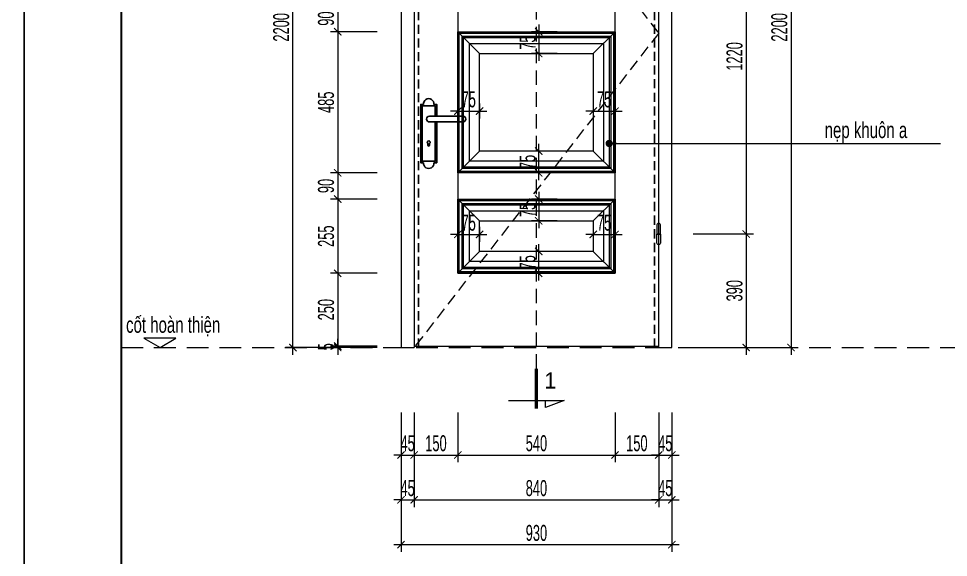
# Model space of a CAD drawing. Header units: millimetres. Extents: x 1336014 to 2939047, y -333549 to -60566.
# Drawn here: x 1424577 to 1427771, y -216184 to -214333 of the extents above; entities that cross this region are included whole.
import ezdxf
from ezdxf.enums import TextEntityAlignment as Align

# ---------------------------------------------------------------- set-up
doc = ezdxf.new("R2010")
doc.units = ezdxf.units.MM
doc.header["$MEASUREMENT"] = 0
for name, pattern in [('$1$HIDDEN', [0.375, 0.25, -0.125]), ('DASHDOT', [1, 0.5, -0.25, 0, -0.25]), ('DASHED', [0.75, 0.5, -0.25]), ('HIDDEN', [0.375, 0.25, -0.125])]:
    doc.linetypes.add(name, pattern=pattern)
for name, color, linetype, lineweight in [('.A-net Thay', 33, 'Continuous', 20), ('.A-net Truc', 79, 'DASHDOT', 15), ('02.Thay', 145, 'Continuous', 15), ('03.Manh', 251, 'Continuous', 13), ('05.Text', 253, 'Continuous', 18), ('08.Dim', 156, 'Continuous', 15), ('10.Text', 254, 'Continuous', 18), ('11.Khung bo', 32, 'Continuous', 50), ('12.Khung', 36, 'Continuous', 25), ('Alliance-manh', 8, 'Continuous', 13), ('AUDIT_I_160217234026-0', 7, 'Continuous', 5), ('CA.cat 30', 30, 'Continuous', 35), ('CA.thay 145', 145, 'Continuous', 18), ('Kí hiệu chiều mở cửa thấy', 252, 'Continuous', 5)]:
    doc.layers.add(name, color=color, linetype=linetype, lineweight=lineweight)
doc.layers.add('Alliance-khuat', color=8, linetype='HIDDEN')
doc.layers.add('GHE', color=25, linetype='Continuous')
doc.layers.add('Tpl_Bound', color=1, linetype='Continuous', plot=False)
doc.styles.add('TT5_Text Dim', font='hoatbif.shx', dxfattribs={"width": 0.6})
doc.styles.add('VnAvantH', font='')
doc.styles.get('VnAvantH').set_extended_font_data('.VnAvantH')
doc.dimstyles.new('TT5_Dim 1-25', dxfattribs={"dimscale": 25, "dimtxt": 2.2, "dimasz": 1, "dimexe": 1, "dimexo": 0, "dimgap": 0.5, "dimtad": 1, "dimdec": 0, "dimzin": 0, "dimdsep": 46, "dimtxsty": 'TT5_Text Dim', "dimblk": 'ARCHTICK', "dimcen": 0, "dimdle": 1, "dimclrd": 256, "dimclre": 256, "dimclrt": 1, "dimadec": 0, "dimazin": 0, "dimtfac": 0.015, "dimtdec": 0, "dimtix": 1, "dimtmove": 2, "dimatfit": 3, "dimldrblk": 'DOT', "dimfxl": 1, "dimtolj": 1, "dimtzin": 0, "dimlwd": -1, "dimlwe": -1, "dimarcsym": 1})

# ---------------------------------------------------------------- blocks, each defined once
blk = doc.blocks.new('100')
at = {"layer": '11.Khung bo', "const_width": 26.7}
blk.add_lwpolyline([(1860913, -945240), (1860913, -916940), (1896063, -916940), (1896063, -945240)], close=True, dxfattribs=at)
blk.add_lwpolyline([(1860913, -945240), (1860913, -916940), (1896063, -916940), (1896063, -945240)], close=True, dxfattribs=at)
blk.add_lwpolyline([(1860913, -945240), (1860913, -916940), (1896063, -916940), (1896063, -945240)], close=True, dxfattribs=at)
at = {"layer": '12.Khung'}
blk.add_lwpolyline([(1901579, -945940), (1901579, -916240), (1859580, -916240), (1859580, -945940)], close=True, dxfattribs=at)
blk.add_lwpolyline([(1901579, -945940), (1901579, -916240), (1859580, -916240), (1859580, -945940)], close=True, dxfattribs=at)
blk.add_lwpolyline([(1901579, -945940), (1901579, -916240), (1859580, -916240), (1859580, -945940)], close=True, dxfattribs=at)
blk = doc.blocks.new('KH')
at = {"layer": 'GHE', "color": 8}
for points in [[(-20, 50), (-30, 50), (-30, -150), (-20, -150)], [(20, -10), (20, -145), (-25, -145), (-25, 45), (20, 45), (20, 10)], [(25, 10), (25, 50), (15, 50)], [(15, -150), (25, -150), (25, -10)]]:
    blk.add_lwpolyline(points, dxfattribs=at)
for points in [[(0, 10), (115, 10, -1), (115, -10), (0, -10, -1), (0, 10)], [(-5, -84.3), (-5, -90.6, 1), (0, -90.6), (0, -84.3)]]:
    blk.add_lwpolyline(points, format="xyb", dxfattribs=at)
for centre, radius, start, end in [((-2.5, 52.3), 17.7, 352.3719, 187.6281), ((-2.5, -80), 5, 300, 240), ((-2.5, -152.3), 17.7, 172.3719, 7.6281)]:
    blk.add_arc(centre, radius, start, end, dxfattribs=at)
blk = doc.blocks.new('_ARCHTICK')
at = {"const_width": 0.15}
blk.add_lwpolyline([(-0.5, -0.5), (0.5, 0.5)], dxfattribs=at)
blk = doc.blocks.new('*D1917')
at = {"layer": '08.Dim', "ltscale": 200, "transparency": 16777216}
for p, q in [((1425890.6, -215686.1), (1425890.6, -216165.1)), ((1426820.6, -215686.1), (1426820.6, -216165.1)), ((1425865.6, -216140.1), (1426845.6, -216140.1))]:
    blk.add_line(p, q, dxfattribs=at)
at = {"layer": 'Defpoints', "color": 0, "ltscale": 200, "transparency": 16777216}
for p in [(1425890.6, -215686.1), (1426820.6, -215686.1), (1426820.6, -216140.1)]:
    blk.add_point(p, dxfattribs=at)
at = {"layer": '08.Dim', "ltscale": 200, "transparency": 16777216, "xscale": 25, "yscale": 25, "zscale": 25, "rotation": 180}
blk.add_blockref('_ARCHTICK', (1425890.6, -216140.1), dxfattribs=at)
at = {"layer": '08.Dim', "ltscale": 200, "transparency": 16777216, "xscale": 25, "yscale": 25, "zscale": 25}
blk.add_blockref('_ARCHTICK', (1426820.6, -216140.1), dxfattribs=at)
at = {"layer": '08.Dim', "color": 1, "ltscale": 200, "transparency": 16777216, "insert": (1426355.6, -216100.1), "char_height": 55, "attachment_point": 5, "style": 'TT5_Text Dim'}
blk.add_mtext('\\A1;930', dxfattribs=at)
blk = doc.blocks.new('_DOT')
blk.add_line((-0.5, 0), (-1, 0))
at = {"const_width": 0.5}
blk.add_lwpolyline([(-0.25, 0, 1), (0.25, 0, 1)], format="xyb", close=True, dxfattribs=at)
blk = doc.blocks.new('*D1918')
at = {"layer": '08.Dim', "ltscale": 200, "transparency": 16777216}
for p, q in [((1425890.6, -215686.1), (1425890.6, -216011.1)), ((1425935.6, -215686.1), (1425935.6, -216011.1)), ((1425890.6, -215986.1), (1425865.6, -215986.1)), ((1425890.6, -215986.1), (1425935.6, -215986.1)), ((1425935.6, -215986.1), (1425960.6, -215986.1))]:
    blk.add_line(p, q, dxfattribs=at)
at = {"layer": 'Defpoints', "color": 0, "ltscale": 200, "transparency": 16777216}
for p in [(1425890.6, -215686.1), (1425935.6, -215686.1), (1425935.6, -215986.1)]:
    blk.add_point(p, dxfattribs=at)
at = {"layer": '08.Dim', "ltscale": 200, "transparency": 16777216, "xscale": 25, "yscale": 25, "zscale": 25}
blk.add_blockref('_ARCHTICK', (1425890.6, -215986.1), dxfattribs=at)
at = {"layer": '08.Dim', "ltscale": 200, "transparency": 16777216, "xscale": 25, "yscale": 25, "zscale": 25, "rotation": 180}
blk.add_blockref('_ARCHTICK', (1425935.6, -215986.1), dxfattribs=at)
at = {"layer": '08.Dim', "color": 1, "ltscale": 200, "transparency": 16777216, "insert": (1425913.1, -215946.1), "char_height": 55, "attachment_point": 5, "style": 'TT5_Text Dim'}
blk.add_mtext('\\A1;45', dxfattribs=at)
blk = doc.blocks.new('*D1919')
at = {"layer": '08.Dim', "ltscale": 200, "transparency": 16777216}
for p, q in [((1425935.6, -215686.1), (1425935.6, -216011.1)), ((1426775.6, -215686.1), (1426775.6, -216011.1)), ((1425910.6, -215986.1), (1426800.6, -215986.1))]:
    blk.add_line(p, q, dxfattribs=at)
at = {"layer": 'Defpoints', "color": 0, "ltscale": 200, "transparency": 16777216}
for p in [(1425935.6, -215686.1), (1426775.6, -215686.1), (1426775.6, -215986.1)]:
    blk.add_point(p, dxfattribs=at)
at = {"layer": '08.Dim', "ltscale": 200, "transparency": 16777216, "xscale": 25, "yscale": 25, "zscale": 25, "rotation": 180}
blk.add_blockref('_ARCHTICK', (1425935.6, -215986.1), dxfattribs=at)
at = {"layer": '08.Dim', "ltscale": 200, "transparency": 16777216, "xscale": 25, "yscale": 25, "zscale": 25}
blk.add_blockref('_ARCHTICK', (1426775.6, -215986.1), dxfattribs=at)
at = {"layer": '08.Dim', "color": 1, "ltscale": 200, "transparency": 16777216, "insert": (1426355.6, -215946.1), "char_height": 55, "attachment_point": 5, "style": 'TT5_Text Dim'}
blk.add_mtext('\\A1;840', dxfattribs=at)
blk = doc.blocks.new('*D1920')
at = {"layer": '08.Dim', "ltscale": 200, "transparency": 16777216}
for p, q in [((1426775.6, -215686.1), (1426775.6, -216011.1)), ((1426820.6, -215686.1), (1426820.6, -216011.1)), ((1426775.6, -215986.1), (1426750.6, -215986.1)), ((1426775.6, -215986.1), (1426820.6, -215986.1)), ((1426820.6, -215986.1), (1426845.6, -215986.1))]:
    blk.add_line(p, q, dxfattribs=at)
at = {"layer": 'Defpoints', "color": 0, "ltscale": 200, "transparency": 16777216}
for p in [(1426775.6, -215686.1), (1426820.6, -215686.1), (1426820.6, -215986.1)]:
    blk.add_point(p, dxfattribs=at)
at = {"layer": '08.Dim', "ltscale": 200, "transparency": 16777216, "xscale": 25, "yscale": 25, "zscale": 25}
blk.add_blockref('_ARCHTICK', (1426775.6, -215986.1), dxfattribs=at)
at = {"layer": '08.Dim', "ltscale": 200, "transparency": 16777216, "xscale": 25, "yscale": 25, "zscale": 25, "rotation": 180}
blk.add_blockref('_ARCHTICK', (1426820.6, -215986.1), dxfattribs=at)
at = {"layer": '08.Dim', "color": 1, "ltscale": 200, "transparency": 16777216, "insert": (1426798.1, -215946.1), "char_height": 55, "attachment_point": 5, "style": 'TT5_Text Dim'}
blk.add_mtext('\\A1;45', dxfattribs=at)
blk = doc.blocks.new('*D1925')
at = {"layer": '08.Dim', "ltscale": 200, "transparency": 16777216}
for p, q in [((1426363.4, -214352.8), (1426363.4, -214477.8)), ((1426427.4, -214377.8), (1426338.4, -214377.8)), ((1426427.4, -214452.8), (1426338.4, -214452.8))]:
    blk.add_line(p, q, dxfattribs=at)
at = {"layer": 'Defpoints', "color": 0, "ltscale": 200, "transparency": 16777216}
for p in [(1426427.4, -214377.8), (1426363.4, -214452.8), (1426427.4, -214452.8)]:
    blk.add_point(p, dxfattribs=at)
at = {"layer": '08.Dim', "ltscale": 200, "transparency": 16777216, "xscale": 25, "yscale": 25, "zscale": 25}
for p, rotation in [((1426363.4, -214377.8), 90), ((1426363.4, -214452.8), 270)]:
    blk.add_blockref('_ARCHTICK', p, dxfattribs=dict(at, rotation=rotation))
at = {"layer": '08.Dim', "color": 1, "ltscale": 200, "transparency": 16777216, "insert": (1426325.4, -214415.3), "char_height": 55, "attachment_point": 5, "rotation": 90, "style": 'TT5_Text Dim'}
blk.add_mtext('\\A1;75', dxfattribs=at)
blk = doc.blocks.new('*D1926')
at = {"layer": '08.Dim', "ltscale": 200, "transparency": 16777216}
for p, q in [((1426363.4, -214887.8), (1426363.4, -214762.8)), ((1426427.4, -214787.8), (1426338.4, -214787.8)), ((1426427.4, -214862.8), (1426338.4, -214862.8))]:
    blk.add_line(p, q, dxfattribs=at)
at = {"layer": 'Defpoints', "color": 0, "ltscale": 200, "transparency": 16777216}
for p in [(1426363.4, -214787.8), (1426427.4, -214787.8), (1426427.4, -214862.8)]:
    blk.add_point(p, dxfattribs=at)
at = {"layer": '08.Dim', "ltscale": 200, "transparency": 16777216, "xscale": 25, "yscale": 25, "zscale": 25}
for p, rotation in [((1426363.4, -214787.8), 90), ((1426363.4, -214862.8), 270)]:
    blk.add_blockref('_ARCHTICK', p, dxfattribs=dict(at, rotation=rotation))
at = {"layer": '08.Dim', "color": 1, "ltscale": 200, "transparency": 16777216, "insert": (1426325.4, -214825.3), "char_height": 55, "attachment_point": 5, "rotation": 90, "style": 'TT5_Text Dim'}
blk.add_mtext('\\A1;75', dxfattribs=at)
blk = doc.blocks.new('*D1927')
at = {"layer": '08.Dim', "ltscale": 200, "transparency": 16777216}
for p, q in [((1426363.4, -214927.8), (1426363.4, -215052.8)), ((1426427.4, -214952.8), (1426338.4, -214952.8)), ((1426427.4, -215027.8), (1426338.4, -215027.8))]:
    blk.add_line(p, q, dxfattribs=at)
at = {"layer": 'Defpoints', "color": 0, "ltscale": 200, "transparency": 16777216}
for p in [(1426427.4, -214952.8), (1426363.4, -215027.8), (1426427.4, -215027.8)]:
    blk.add_point(p, dxfattribs=at)
at = {"layer": '08.Dim', "ltscale": 200, "transparency": 16777216, "xscale": 25, "yscale": 25, "zscale": 25}
for p, rotation in [((1426363.4, -214952.8), 90), ((1426363.4, -215027.8), 270)]:
    blk.add_blockref('_ARCHTICK', p, dxfattribs=dict(at, rotation=rotation))
at = {"layer": '08.Dim', "color": 1, "ltscale": 200, "transparency": 16777216, "insert": (1426325.4, -214990.3), "char_height": 55, "attachment_point": 5, "rotation": 90, "style": 'TT5_Text Dim'}
blk.add_mtext('\\A1;75', dxfattribs=at)
blk = doc.blocks.new('*D1928')
at = {"layer": '08.Dim', "ltscale": 200, "transparency": 16777216}
for p, q in [((1426363.4, -215232.8), (1426363.4, -215107.8)), ((1426427.4, -215132.8), (1426338.4, -215132.8)), ((1426427.4, -215207.8), (1426338.4, -215207.8))]:
    blk.add_line(p, q, dxfattribs=at)
at = {"layer": 'Defpoints', "color": 0, "ltscale": 200, "transparency": 16777216}
for p in [(1426363.4, -215132.8), (1426427.4, -215132.8), (1426427.4, -215207.8)]:
    blk.add_point(p, dxfattribs=at)
at = {"layer": '08.Dim', "ltscale": 200, "transparency": 16777216, "xscale": 25, "yscale": 25, "zscale": 25}
for p, rotation in [((1426363.4, -215132.8), 90), ((1426363.4, -215207.8), 270)]:
    blk.add_blockref('_ARCHTICK', p, dxfattribs=dict(at, rotation=rotation))
at = {"layer": '08.Dim', "color": 1, "ltscale": 200, "transparency": 16777216, "insert": (1426325.4, -215170.3), "char_height": 55, "attachment_point": 5, "rotation": 90, "style": 'TT5_Text Dim'}
blk.add_mtext('\\A1;75', dxfattribs=at)
blk = doc.blocks.new('A$C29D04ECD')
at = {"layer": 'Alliance-manh', "linetype": 'Continuous'}
blk.add_line((6, 36), (6, 37.8), dxfattribs=at)
for points in [[(5.6, 73.8), (6.4, 73.8, -0.414214), (12, 68.2), (12, 37.8), (0, 37.8), (0, 68.2, -0.414214)], [(5.6, 0), (6.4, 0, 0.414214), (12, 5.6), (12, 36), (0, 36), (0, 5.6, 0.414214)]]:
    blk.add_lwpolyline(points, format="xyb", close=True, dxfattribs=at)
for points in [[(4, 37.8), (4, 36)], [(8, 37.8), (8, 36)], [(8, 36), (8, 37.8)]]:
    blk.add_lwpolyline(points, dxfattribs=at)
blk = doc.blocks.new('*D1931')
at = {"layer": '08.Dim', "ltscale": 200, "transparency": 16777216}
for p, q in [((1427076.1, -215047.8), (1427076.1, -215487.8)), ((1426894.5, -215072.8), (1427101.1, -215072.8)), ((1426894.5, -215462.8), (1427101.1, -215462.8))]:
    blk.add_line(p, q, dxfattribs=at)
at = {"layer": 'Defpoints', "color": 0, "ltscale": 200, "transparency": 16777216}
for p in [(1426894.5, -215072.8), (1426894.5, -215462.8), (1427076.1, -215462.8)]:
    blk.add_point(p, dxfattribs=at)
at = {"layer": '08.Dim', "ltscale": 200, "transparency": 16777216, "xscale": 25, "yscale": 25, "zscale": 25}
for p, rotation in [((1427076.1, -215072.8), 90), ((1427076.1, -215462.8), 270)]:
    blk.add_blockref('_ARCHTICK', p, dxfattribs=dict(at, rotation=rotation))
at = {"layer": '08.Dim', "color": 1, "ltscale": 200, "transparency": 16777216, "insert": (1427036.1, -215267.8), "char_height": 55, "attachment_point": 5, "rotation": 90, "style": 'TT5_Text Dim'}
blk.add_mtext('\\A1;390', dxfattribs=at)
blk = doc.blocks.new('*D1976')
at = {"layer": '08.Dim', "ltscale": 200, "transparency": 16777216}
for p, q in [((1425809.1, -214287.8), (1425648.1, -214287.8)), ((1425673.1, -214262.8), (1425673.1, -214402.8)), ((1425809.1, -214377.8), (1425648.1, -214377.8))]:
    blk.add_line(p, q, dxfattribs=at)
at = {"layer": 'Defpoints', "color": 0, "ltscale": 200, "transparency": 16777216}
for p in [(1425809.1, -214287.8), (1425673.1, -214377.8), (1425809.1, -214377.8)]:
    blk.add_point(p, dxfattribs=at)
at = {"layer": '08.Dim', "ltscale": 200, "transparency": 16777216, "xscale": 25, "yscale": 25, "zscale": 25}
for p, rotation in [((1425673.1, -214287.8), 90), ((1425673.1, -214377.8), 270)]:
    blk.add_blockref('_ARCHTICK', p, dxfattribs=dict(at, rotation=rotation))
at = {"layer": '08.Dim', "color": 1, "ltscale": 200, "transparency": 16777216, "insert": (1425633.1, -214332.8), "char_height": 55, "attachment_point": 5, "rotation": 90, "style": 'TT5_Text Dim'}
blk.add_mtext('\\A1;90', dxfattribs=at)
blk = doc.blocks.new('*D1977')
at = {"layer": '08.Dim', "ltscale": 200, "transparency": 16777216}
for p, q in [((1425673.1, -214352.8), (1425673.1, -214887.8)), ((1425809.1, -214377.8), (1425648.1, -214377.8)), ((1425809.1, -214862.8), (1425648.1, -214862.8))]:
    blk.add_line(p, q, dxfattribs=at)
at = {"layer": 'Defpoints', "color": 0, "ltscale": 200, "transparency": 16777216}
for p in [(1425809.1, -214377.8), (1425673.1, -214862.8), (1425809.1, -214862.8)]:
    blk.add_point(p, dxfattribs=at)
at = {"layer": '08.Dim', "ltscale": 200, "transparency": 16777216, "xscale": 25, "yscale": 25, "zscale": 25}
for p, rotation in [((1425673.1, -214377.8), 90), ((1425673.1, -214862.8), 270)]:
    blk.add_blockref('_ARCHTICK', p, dxfattribs=dict(at, rotation=rotation))
at = {"layer": '08.Dim', "color": 1, "ltscale": 200, "transparency": 16777216, "insert": (1425633.1, -214620.3), "char_height": 55, "attachment_point": 5, "rotation": 90, "style": 'TT5_Text Dim'}
blk.add_mtext('\\A1;485', dxfattribs=at)
blk = doc.blocks.new('*D1978')
at = {"layer": '08.Dim', "ltscale": 200, "transparency": 16777216}
for p, q in [((1425809.1, -214862.8), (1425648.1, -214862.8)), ((1425673.1, -214837.8), (1425673.1, -214977.8)), ((1425809.1, -214952.8), (1425648.1, -214952.8))]:
    blk.add_line(p, q, dxfattribs=at)
at = {"layer": 'Defpoints', "color": 0, "ltscale": 200, "transparency": 16777216}
for p in [(1425809.1, -214862.8), (1425673.1, -214952.8), (1425809.1, -214952.8)]:
    blk.add_point(p, dxfattribs=at)
at = {"layer": '08.Dim', "ltscale": 200, "transparency": 16777216, "xscale": 25, "yscale": 25, "zscale": 25}
for p, rotation in [((1425673.1, -214862.8), 90), ((1425673.1, -214952.8), 270)]:
    blk.add_blockref('_ARCHTICK', p, dxfattribs=dict(at, rotation=rotation))
at = {"layer": '08.Dim', "color": 1, "ltscale": 200, "transparency": 16777216, "insert": (1425633.1, -214907.8), "char_height": 55, "attachment_point": 5, "rotation": 90, "style": 'TT5_Text Dim'}
blk.add_mtext('\\A1;90', dxfattribs=at)
blk = doc.blocks.new('*D1979')
at = {"layer": '08.Dim', "ltscale": 200, "transparency": 16777216}
for p, q in [((1425673.1, -214927.8), (1425673.1, -215232.8)), ((1425809.1, -214952.8), (1425648.1, -214952.8)), ((1425809.1, -215207.8), (1425648.1, -215207.8))]:
    blk.add_line(p, q, dxfattribs=at)
at = {"layer": 'Defpoints', "color": 0, "ltscale": 200, "transparency": 16777216}
for p in [(1425809.1, -214952.8), (1425673.1, -215207.8), (1425809.1, -215207.8)]:
    blk.add_point(p, dxfattribs=at)
at = {"layer": '08.Dim', "ltscale": 200, "transparency": 16777216, "xscale": 25, "yscale": 25, "zscale": 25}
for p, rotation in [((1425673.1, -214952.8), 90), ((1425673.1, -215207.8), 270)]:
    blk.add_blockref('_ARCHTICK', p, dxfattribs=dict(at, rotation=rotation))
at = {"layer": '08.Dim', "color": 1, "ltscale": 200, "transparency": 16777216, "insert": (1425633.1, -215080.3), "char_height": 55, "attachment_point": 5, "rotation": 90, "style": 'TT5_Text Dim'}
blk.add_mtext('\\A1;255', dxfattribs=at)
blk = doc.blocks.new('*D1980')
at = {"layer": '08.Dim', "ltscale": 200, "transparency": 16777216}
for p, q in [((1425673.1, -215182.8), (1425673.1, -215482.8)), ((1425809.1, -215207.8), (1425648.1, -215207.8)), ((1425809.1, -215457.8), (1425648.1, -215457.8))]:
    blk.add_line(p, q, dxfattribs=at)
at = {"layer": 'Defpoints', "color": 0, "ltscale": 200, "transparency": 16777216}
for p in [(1425809.1, -215207.8), (1425673.1, -215457.8), (1425809.1, -215457.8)]:
    blk.add_point(p, dxfattribs=at)
at = {"layer": '08.Dim', "ltscale": 200, "transparency": 16777216, "xscale": 25, "yscale": 25, "zscale": 25}
for p, rotation in [((1425673.1, -215207.8), 90), ((1425673.1, -215457.8), 270)]:
    blk.add_blockref('_ARCHTICK', p, dxfattribs=dict(at, rotation=rotation))
at = {"layer": '08.Dim', "color": 1, "ltscale": 200, "transparency": 16777216, "insert": (1425633.1, -215332.8), "char_height": 55, "attachment_point": 5, "rotation": 90, "style": 'TT5_Text Dim'}
blk.add_mtext('\\A1;250', dxfattribs=at)
blk = doc.blocks.new('*D1981')
at = {"layer": '08.Dim', "ltscale": 200, "transparency": 16777216}
for p, q in [((1425673.1, -215457.8), (1425673.1, -215432.8)), ((1425809.1, -215457.8), (1425648.1, -215457.8)), ((1425809.1, -215462.8), (1425648.1, -215462.8)), ((1425673.1, -215457.8), (1425673.1, -215462.8)), ((1425673.1, -215462.8), (1425673.1, -215487.8))]:
    blk.add_line(p, q, dxfattribs=at)
at = {"layer": 'Defpoints', "color": 0, "ltscale": 200, "transparency": 16777216}
for p in [(1425673.1, -215462.8), (1425809.1, -215457.8), (1425809.1, -215462.8)]:
    blk.add_point(p, dxfattribs=at)
at = {"layer": '08.Dim', "ltscale": 200, "transparency": 16777216, "xscale": 25, "yscale": 25, "zscale": 25}
for p, rotation in [((1425673.1, -215457.8), 270), ((1425673.1, -215462.8), 90)]:
    blk.add_blockref('_ARCHTICK', p, dxfattribs=dict(at, rotation=rotation))
at = {"layer": '08.Dim', "color": 1, "ltscale": 200, "transparency": 16777216, "insert": (1425633.1, -215460.3), "char_height": 55, "attachment_point": 5, "rotation": 90, "style": 'TT5_Text Dim'}
blk.add_mtext('\\A1;5', dxfattribs=at)
blk = doc.blocks.new('*D1982')
at = {"layer": '08.Dim', "ltscale": 200, "transparency": 16777216}
for p, q in [((1425519.1, -215487.8), (1425519.1, -213237.8)), ((1425809.1, -213262.8), (1425494.1, -213262.8)), ((1425809.1, -215462.8), (1425494.1, -215462.8))]:
    blk.add_line(p, q, dxfattribs=at)
at = {"layer": 'Defpoints', "color": 0, "ltscale": 200, "transparency": 16777216}
for p in [(1425519.1, -213262.8), (1425809.1, -213262.8), (1425809.1, -215462.8)]:
    blk.add_point(p, dxfattribs=at)
at = {"layer": '08.Dim', "ltscale": 200, "transparency": 16777216, "xscale": 25, "yscale": 25, "zscale": 25}
for p, rotation in [((1425519.1, -213262.8), 90), ((1425519.1, -215462.8), 270)]:
    blk.add_blockref('_ARCHTICK', p, dxfattribs=dict(at, rotation=rotation))
at = {"layer": '08.Dim', "color": 1, "ltscale": 200, "transparency": 16777216, "insert": (1425479.1, -214362.8), "char_height": 55, "attachment_point": 5, "rotation": 90, "style": 'TT5_Text Dim'}
blk.add_mtext('\\A1;2200', dxfattribs=at)
blk = doc.blocks.new('*D1983')
at = {"layer": '08.Dim', "ltscale": 200, "transparency": 16777216}
for p, q in [((1427076.1, -213827.8), (1427076.1, -215097.8)), ((1426894.5, -213852.8), (1427101.1, -213852.8)), ((1426894.5, -215072.8), (1427101.1, -215072.8))]:
    blk.add_line(p, q, dxfattribs=at)
at = {"layer": 'Defpoints', "color": 0, "ltscale": 200, "transparency": 16777216}
for p in [(1426894.5, -213852.8), (1426894.5, -215072.8), (1427076.1, -215072.8)]:
    blk.add_point(p, dxfattribs=at)
at = {"layer": '08.Dim', "ltscale": 200, "transparency": 16777216, "xscale": 25, "yscale": 25, "zscale": 25}
for p, rotation in [((1427076.1, -213852.8), 90), ((1427076.1, -215072.8), 270)]:
    blk.add_blockref('_ARCHTICK', p, dxfattribs=dict(at, rotation=rotation))
at = {"layer": '08.Dim', "color": 1, "ltscale": 200, "transparency": 16777216, "insert": (1427036.1, -214462.8), "char_height": 55, "attachment_point": 5, "rotation": 90, "style": 'TT5_Text Dim'}
blk.add_mtext('\\A1;1220', dxfattribs=at)
blk = doc.blocks.new('*D1992')
at = {"layer": '08.Dim', "ltscale": 200, "transparency": 16777216}
for p, q in [((1426085.6, -214624.2), (1426085.6, -214675.6)), ((1426160.6, -214624.2), (1426160.6, -214675.6)), ((1426085.6, -214650.6), (1426060.6, -214650.6)), ((1426085.6, -214650.6), (1426160.6, -214650.6)), ((1426160.6, -214650.6), (1426185.6, -214650.6))]:
    blk.add_line(p, q, dxfattribs=at)
at = {"layer": 'Defpoints', "color": 0, "ltscale": 200, "transparency": 16777216}
for p in [(1426085.6, -214624.2), (1426160.6, -214624.2), (1426160.6, -214650.6)]:
    blk.add_point(p, dxfattribs=at)
at = {"layer": '08.Dim', "ltscale": 200, "transparency": 16777216, "xscale": 25, "yscale": 25, "zscale": 25}
blk.add_blockref('_ARCHTICK', (1426085.6, -214650.6), dxfattribs=at)
at = {"layer": '08.Dim', "ltscale": 200, "transparency": 16777216, "xscale": 25, "yscale": 25, "zscale": 25, "rotation": 180}
blk.add_blockref('_ARCHTICK', (1426160.6, -214650.6), dxfattribs=at)
at = {"layer": '08.Dim', "color": 1, "ltscale": 200, "transparency": 16777216, "insert": (1426123.1, -214610.6), "char_height": 55, "attachment_point": 5, "style": 'TT5_Text Dim'}
blk.add_mtext('\\A1;75', dxfattribs=at)
blk = doc.blocks.new('*D1993')
at = {"layer": '08.Dim', "ltscale": 200, "transparency": 16777216}
for p, q in [((1426550.6, -214624.2), (1426550.6, -214675.6)), ((1426625.6, -214624.2), (1426625.6, -214675.6)), ((1426550.6, -214650.6), (1426525.6, -214650.6)), ((1426550.6, -214650.6), (1426625.6, -214650.6)), ((1426625.6, -214650.6), (1426650.6, -214650.6))]:
    blk.add_line(p, q, dxfattribs=at)
at = {"layer": 'Defpoints', "color": 0, "ltscale": 200, "transparency": 16777216}
for p in [(1426550.6, -214624.2), (1426625.6, -214624.2), (1426625.6, -214650.6)]:
    blk.add_point(p, dxfattribs=at)
at = {"layer": '08.Dim', "ltscale": 200, "transparency": 16777216, "xscale": 25, "yscale": 25, "zscale": 25}
blk.add_blockref('_ARCHTICK', (1426550.6, -214650.6), dxfattribs=at)
at = {"layer": '08.Dim', "ltscale": 200, "transparency": 16777216, "xscale": 25, "yscale": 25, "zscale": 25, "rotation": 180}
blk.add_blockref('_ARCHTICK', (1426625.6, -214650.6), dxfattribs=at)
at = {"layer": '08.Dim', "color": 1, "ltscale": 200, "transparency": 16777216, "insert": (1426588.1, -214610.6), "char_height": 55, "attachment_point": 5, "style": 'TT5_Text Dim'}
blk.add_mtext('\\A1;75', dxfattribs=at)
blk = doc.blocks.new('*D1994')
at = {"layer": '08.Dim', "ltscale": 200, "transparency": 16777216}
for p, q in [((1426085.6, -215047.8), (1426085.6, -215099.2)), ((1426160.6, -215047.8), (1426160.6, -215099.2)), ((1426085.6, -215074.2), (1426060.6, -215074.2)), ((1426085.6, -215074.2), (1426160.6, -215074.2)), ((1426160.6, -215074.2), (1426185.6, -215074.2))]:
    blk.add_line(p, q, dxfattribs=at)
at = {"layer": 'Defpoints', "color": 0, "ltscale": 200, "transparency": 16777216}
for p in [(1426085.6, -215047.8), (1426160.6, -215047.8), (1426160.6, -215074.2)]:
    blk.add_point(p, dxfattribs=at)
at = {"layer": '08.Dim', "ltscale": 200, "transparency": 16777216, "xscale": 25, "yscale": 25, "zscale": 25}
blk.add_blockref('_ARCHTICK', (1426085.6, -215074.2), dxfattribs=at)
at = {"layer": '08.Dim', "ltscale": 200, "transparency": 16777216, "xscale": 25, "yscale": 25, "zscale": 25, "rotation": 180}
blk.add_blockref('_ARCHTICK', (1426160.6, -215074.2), dxfattribs=at)
at = {"layer": '08.Dim', "color": 1, "ltscale": 200, "transparency": 16777216, "insert": (1426123.1, -215034.2), "char_height": 55, "attachment_point": 5, "style": 'TT5_Text Dim'}
blk.add_mtext('\\A1;75', dxfattribs=at)
blk = doc.blocks.new('*D1995')
at = {"layer": '08.Dim', "ltscale": 200, "transparency": 16777216}
for p, q in [((1426550.6, -215047.8), (1426550.6, -215099.2)), ((1426625.6, -215047.8), (1426625.6, -215099.2)), ((1426550.6, -215074.2), (1426525.6, -215074.2)), ((1426550.6, -215074.2), (1426625.6, -215074.2)), ((1426625.6, -215074.2), (1426650.6, -215074.2))]:
    blk.add_line(p, q, dxfattribs=at)
at = {"layer": 'Defpoints', "color": 0, "ltscale": 200, "transparency": 16777216}
for p in [(1426550.6, -215047.8), (1426625.6, -215047.8), (1426625.6, -215074.2)]:
    blk.add_point(p, dxfattribs=at)
at = {"layer": '08.Dim', "ltscale": 200, "transparency": 16777216, "xscale": 25, "yscale": 25, "zscale": 25}
blk.add_blockref('_ARCHTICK', (1426550.6, -215074.2), dxfattribs=at)
at = {"layer": '08.Dim', "ltscale": 200, "transparency": 16777216, "xscale": 25, "yscale": 25, "zscale": 25, "rotation": 180}
blk.add_blockref('_ARCHTICK', (1426625.6, -215074.2), dxfattribs=at)
at = {"layer": '08.Dim', "color": 1, "ltscale": 200, "transparency": 16777216, "insert": (1426588.1, -215034.2), "char_height": 55, "attachment_point": 5, "style": 'TT5_Text Dim'}
blk.add_mtext('\\A1;75', dxfattribs=at)
blk = doc.blocks.new('*D1996')
at = {"layer": '08.Dim', "ltscale": 200, "transparency": 16777216}
for p, q in [((1425890.6, -215686.1), (1425890.6, -215857.1)), ((1425935.6, -215686.1), (1425935.6, -215857.1)), ((1425890.6, -215832.1), (1425865.6, -215832.1)), ((1425890.6, -215832.1), (1425935.6, -215832.1)), ((1425935.6, -215832.1), (1425960.6, -215832.1))]:
    blk.add_line(p, q, dxfattribs=at)
at = {"layer": 'Defpoints', "color": 0, "ltscale": 200, "transparency": 16777216}
for p in [(1425890.6, -215686.1), (1425935.6, -215686.1), (1425935.6, -215832.1)]:
    blk.add_point(p, dxfattribs=at)
at = {"layer": '08.Dim', "ltscale": 200, "transparency": 16777216, "xscale": 25, "yscale": 25, "zscale": 25}
blk.add_blockref('_ARCHTICK', (1425890.6, -215832.1), dxfattribs=at)
at = {"layer": '08.Dim', "ltscale": 200, "transparency": 16777216, "xscale": 25, "yscale": 25, "zscale": 25, "rotation": 180}
blk.add_blockref('_ARCHTICK', (1425935.6, -215832.1), dxfattribs=at)
at = {"layer": '08.Dim', "color": 1, "ltscale": 200, "transparency": 16777216, "insert": (1425913.1, -215792.1), "char_height": 55, "attachment_point": 5, "style": 'TT5_Text Dim'}
blk.add_mtext('\\A1;45', dxfattribs=at)
blk = doc.blocks.new('*D1997')
at = {"layer": '08.Dim', "ltscale": 200, "transparency": 16777216}
for p, q in [((1425935.6, -215686.1), (1425935.6, -215857.1)), ((1426085.6, -215686.1), (1426085.6, -215857.1)), ((1425910.6, -215832.1), (1426110.6, -215832.1))]:
    blk.add_line(p, q, dxfattribs=at)
at = {"layer": 'Defpoints', "color": 0, "ltscale": 200, "transparency": 16777216}
for p in [(1425935.6, -215686.1), (1426085.6, -215686.1), (1426085.6, -215832.1)]:
    blk.add_point(p, dxfattribs=at)
at = {"layer": '08.Dim', "ltscale": 200, "transparency": 16777216, "xscale": 25, "yscale": 25, "zscale": 25, "rotation": 180}
blk.add_blockref('_ARCHTICK', (1425935.6, -215832.1), dxfattribs=at)
at = {"layer": '08.Dim', "ltscale": 200, "transparency": 16777216, "xscale": 25, "yscale": 25, "zscale": 25}
blk.add_blockref('_ARCHTICK', (1426085.6, -215832.1), dxfattribs=at)
at = {"layer": '08.Dim', "color": 1, "ltscale": 200, "transparency": 16777216, "insert": (1426010.6, -215792.1), "char_height": 55, "attachment_point": 5, "style": 'TT5_Text Dim'}
blk.add_mtext('\\A1;150', dxfattribs=at)
blk = doc.blocks.new('*D1998')
at = {"layer": '08.Dim', "ltscale": 200, "transparency": 16777216}
for p, q in [((1426085.6, -215686.1), (1426085.6, -215857.1)), ((1426625.6, -215686.1), (1426625.6, -215857.1)), ((1426060.6, -215832.1), (1426650.6, -215832.1))]:
    blk.add_line(p, q, dxfattribs=at)
at = {"layer": 'Defpoints', "color": 0, "ltscale": 200, "transparency": 16777216}
for p in [(1426085.6, -215686.1), (1426625.6, -215686.1), (1426625.6, -215832.1)]:
    blk.add_point(p, dxfattribs=at)
at = {"layer": '08.Dim', "ltscale": 200, "transparency": 16777216, "xscale": 25, "yscale": 25, "zscale": 25, "rotation": 180}
blk.add_blockref('_ARCHTICK', (1426085.6, -215832.1), dxfattribs=at)
at = {"layer": '08.Dim', "ltscale": 200, "transparency": 16777216, "xscale": 25, "yscale": 25, "zscale": 25}
blk.add_blockref('_ARCHTICK', (1426625.6, -215832.1), dxfattribs=at)
at = {"layer": '08.Dim', "color": 1, "ltscale": 200, "transparency": 16777216, "insert": (1426355.6, -215792.1), "char_height": 55, "attachment_point": 5, "style": 'TT5_Text Dim'}
blk.add_mtext('\\A1;540', dxfattribs=at)
blk = doc.blocks.new('*D1999')
at = {"layer": '08.Dim', "ltscale": 200, "transparency": 16777216}
for p, q in [((1426625.6, -215686.1), (1426625.6, -215857.1)), ((1426775.6, -215686.1), (1426775.6, -215857.1)), ((1426600.6, -215832.1), (1426800.6, -215832.1))]:
    blk.add_line(p, q, dxfattribs=at)
at = {"layer": 'Defpoints', "color": 0, "ltscale": 200, "transparency": 16777216}
for p in [(1426625.6, -215686.1), (1426775.6, -215686.1), (1426775.6, -215832.1)]:
    blk.add_point(p, dxfattribs=at)
at = {"layer": '08.Dim', "ltscale": 200, "transparency": 16777216, "xscale": 25, "yscale": 25, "zscale": 25, "rotation": 180}
blk.add_blockref('_ARCHTICK', (1426625.6, -215832.1), dxfattribs=at)
at = {"layer": '08.Dim', "ltscale": 200, "transparency": 16777216, "xscale": 25, "yscale": 25, "zscale": 25}
blk.add_blockref('_ARCHTICK', (1426775.6, -215832.1), dxfattribs=at)
at = {"layer": '08.Dim', "color": 1, "ltscale": 200, "transparency": 16777216, "insert": (1426700.6, -215792.1), "char_height": 55, "attachment_point": 5, "style": 'TT5_Text Dim'}
blk.add_mtext('\\A1;150', dxfattribs=at)
blk = doc.blocks.new('*D2000')
at = {"layer": '08.Dim', "ltscale": 200, "transparency": 16777216}
for p, q in [((1426775.6, -215686.1), (1426775.6, -215857.1)), ((1426820.6, -215686.1), (1426820.6, -215857.1)), ((1426775.6, -215832.1), (1426750.6, -215832.1)), ((1426775.6, -215832.1), (1426820.6, -215832.1)), ((1426820.6, -215832.1), (1426845.6, -215832.1))]:
    blk.add_line(p, q, dxfattribs=at)
at = {"layer": 'Defpoints', "color": 0, "ltscale": 200, "transparency": 16777216}
for p in [(1426775.6, -215686.1), (1426820.6, -215686.1), (1426820.6, -215832.1)]:
    blk.add_point(p, dxfattribs=at)
at = {"layer": '08.Dim', "ltscale": 200, "transparency": 16777216, "xscale": 25, "yscale": 25, "zscale": 25}
blk.add_blockref('_ARCHTICK', (1426775.6, -215832.1), dxfattribs=at)
at = {"layer": '08.Dim', "ltscale": 200, "transparency": 16777216, "xscale": 25, "yscale": 25, "zscale": 25, "rotation": 180}
blk.add_blockref('_ARCHTICK', (1426820.6, -215832.1), dxfattribs=at)
at = {"layer": '08.Dim', "color": 1, "ltscale": 200, "transparency": 16777216, "insert": (1426798.1, -215792.1), "char_height": 55, "attachment_point": 5, "style": 'TT5_Text Dim'}
blk.add_mtext('\\A1;45', dxfattribs=at)
blk = doc.blocks.new('*D2006')
at = {"layer": '08.Dim', "ltscale": 200, "transparency": 16777216}
for p, q in [((1427230.1, -213237.8), (1427230.1, -215487.8)), ((1426894.5, -213262.8), (1427255.1, -213262.8)), ((1426894.5, -215462.8), (1427255.1, -215462.8))]:
    blk.add_line(p, q, dxfattribs=at)
at = {"layer": 'Defpoints', "color": 0, "ltscale": 200, "transparency": 16777216}
for p in [(1426894.5, -213262.8), (1426894.5, -215462.8), (1427230.1, -215462.8)]:
    blk.add_point(p, dxfattribs=at)
at = {"layer": '08.Dim', "ltscale": 200, "transparency": 16777216, "xscale": 25, "yscale": 25, "zscale": 25}
for p, rotation in [((1427230.1, -213262.8), 90), ((1427230.1, -215462.8), 270)]:
    blk.add_blockref('_ARCHTICK', p, dxfattribs=dict(at, rotation=rotation))
at = {"layer": '08.Dim', "color": 1, "ltscale": 200, "transparency": 16777216, "insert": (1427190.1, -214362.8), "char_height": 55, "attachment_point": 5, "rotation": 90, "style": 'TT5_Text Dim'}
blk.add_mtext('\\A1;2200', dxfattribs=at)
blk = doc.blocks.new('vet cat')
at = {"layer": 'CA.cat 30', "const_width": 50}
blk.add_lwpolyline([(-82592, -188552), (-81976, -188552)], dxfattribs=at)
at = {"layer": 'CA.thay 145'}
blk.add_line((-82574, -188411), (-82469, -188411), dxfattribs=at)
blk.add_lwpolyline([(-82469, -188983), (-82469, -188122), (-82574, -188411)], dxfattribs=at)
blk = doc.blocks.new('xgfmjghfhg')
at = {"layer": 'CA.cat 30', "xscale": 0.2222222220152616, "yscale": 0.2222222220152616, "zscale": 0.2222222220152616, "rotation": 180}
blk.add_blockref('vet cat', (-18217, -41900.5), dxfattribs=at)

msp = doc.modelspace()

# ---------------------------------------------------------------- linework, layer by layer
at = {"layer": '.A-net Truc', "linetype": '$1$HIDDEN', "ltscale": 300}
msp.add_line((1424929.5, -215462.8), (1429621.3, -215462.8), dxfattribs=at)
at = {"layer": '02.Thay'}
for points in [[(1426775.6, -215462.8), (1426820.6, -215462.8), (1426820.6, -213262.8), (1425890.6, -213262.8), (1425890.6, -215462.8), (1425935.6, -215462.8)], [(1426775.6, -215462.8), (1426775.6, -213307.8), (1425935.6, -213307.8), (1425935.6, -215462.8)]]:
    msp.add_lwpolyline(points, dxfattribs=at)
for points in [[(1425935.6, -215457.8), (1426775.6, -215457.8), (1426775.6, -213307.8), (1425935.6, -213307.8)], [(1426085.6, -215207.8), (1426625.6, -215207.8), (1426625.6, -213457.8), (1426085.6, -213457.8)], [(1426085.6, -214377.8), (1426625.6, -214377.8), (1426625.6, -214862.8), (1426085.6, -214862.8)], [(1426160.6, -214452.8), (1426550.6, -214452.8), (1426550.6, -214787.8), (1426160.6, -214787.8)], [(1426085.6, -214952.8), (1426625.6, -214952.8), (1426625.6, -215207.8), (1426085.6, -215207.8)], [(1426160.6, -215027.8), (1426550.6, -215027.8), (1426550.6, -215132.8), (1426160.6, -215132.8)]]:
    msp.add_lwpolyline(points, close=True, dxfattribs=at)
at = {"layer": '03.Manh', "ltscale": 2}
for p, q in [((1426085.6, -214377.8), (1426160.6, -214452.8)), ((1426550.6, -214452.8), (1426625.6, -214377.8)), ((1426160.6, -214787.8), (1426085.6, -214862.8)), ((1426550.6, -214787.8), (1426625.6, -214862.8)), ((1426085.6, -214952.8), (1426160.6, -215027.8)), ((1426550.6, -215027.8), (1426625.6, -214952.8)), ((1426160.6, -215132.8), (1426085.6, -215207.8)), ((1426550.6, -215132.8), (1426625.6, -215207.8))]:
    msp.add_line(p, q, dxfattribs=at)
for points in [[(1426090.6, -214382.8), (1426620.6, -214382.8), (1426620.6, -214857.8), (1426090.6, -214857.8)], [(1426100.6, -214392.8), (1426610.6, -214392.8), (1426610.6, -214847.8), (1426100.6, -214847.8)], [(1426105.6, -214397.8), (1426605.6, -214397.8), (1426605.6, -214842.8), (1426105.6, -214842.8)], [(1426125.6, -214417.8), (1426585.6, -214417.8), (1426585.6, -214822.8), (1426125.6, -214822.8)], [(1426090.6, -214957.8), (1426620.6, -214957.8), (1426620.6, -215202.8), (1426090.6, -215202.8)], [(1426100.6, -214967.8), (1426610.6, -214967.8), (1426610.6, -215192.8), (1426100.6, -215192.8)], [(1426105.6, -214972.8), (1426605.6, -214972.8), (1426605.6, -215187.8), (1426105.6, -215187.8)], [(1426125.6, -214992.8), (1426585.6, -214992.8), (1426585.6, -215167.8), (1426125.6, -215167.8)]]:
    msp.add_lwpolyline(points, close=True, dxfattribs=at)
at = {"layer": 'Alliance-khuat', "ltscale": 125}
msp.add_lwpolyline([(1426760.6, -215462.8), (1426760.6, -213322.8), (1425950.6, -213322.8), (1425950.6, -215462.8)], dxfattribs=at)
at = {"layer": 'AUDIT_I_160217234026-0'}
msp.add_lwpolyline([(1425063.3, -215462.8), (1425117.1, -215430.3), (1425007, -215430.3)], close=True, dxfattribs=at)
at = {"layer": 'CA.thay 145', "color": 1, "linetype": '$1$HIDDEN', "ltscale": 200}
msp.add_line((1426355.6, -215535.9), (1426355.6, -212880), dxfattribs=at)
at = {"layer": 'Kí hiệu chiều mở cửa thấy', "linetype": 'DASHED', "ltscale": 80}
msp.add_lwpolyline([(1425935.6, -213307.8), (1426775.6, -214382.8), (1425935.6, -215462.8)], dxfattribs=at)
at = {"layer": 'Tpl_Bound', "color": 1}
for points in [[(1414096.3, -219540.4), (1414096.3, -212115.5), (1424596.2, -212115.5), (1424596.2, -219540.4)], [(1424596.2, -219540.4), (1424596.2, -212115.5), (1435096.1, -212115.5), (1435096.1, -219540.4)]]:
    msp.add_lwpolyline(points, close=True, dxfattribs=at)

# ---------------------------------------------------------------- block references
at = {"layer": '.A-net Thay', "xscale": -1, "rotation": 90}
msp.add_blockref('xgfmjghfhg', (1426355.6, -215535.9), dxfattribs=at)
at = {"layer": '03.Manh', "rotation": 180}
msp.add_blockref('A$C29D04ECD', (1426781.6, -215035.9), dxfattribs=at)
at = {"layer": '05.Text', "xscale": 0.25, "yscale": 0.25, "zscale": 0.25}
for p in [(949201.4, 16944.5), (959701.3, 16944.5)]:
    msp.add_blockref('100', p, dxfattribs=at)
at = {"layer": 'GHE', "color": 24}
msp.add_blockref('KH', (1425988.1, -214677.8), dxfattribs=at)

# ---------------------------------------------------------------- texts
at = {"layer": '10.Text', "style": 'TT5_Text Dim', "width": 0.7}
msp.add_text('nÑp khu«n a', height=55, dxfattribs=at).set_placement((1427487.4, -214715.7), align=Align.MIDDLE_CENTER)
msp.add_text('cèt hoµn thiÖn', height=55, dxfattribs=at).set_placement((1424946.1, -215412.2))
at = {"layer": '10.Text', "style": 'VnAvantH'}
msp.add_text('1', height=55.6, rotation=0, dxfattribs=at).set_placement((1426382.3, -215603.9))

# ---------------------------------------------------------------- dimensions: what is measured, and where the dimension line sits
at = {"layer": '08.Dim', "ltscale": 200}
for base, p1, p2, picture, middle in [((1425519.1, -213262.8), (1425809.1, -215462.8), (1425809.1, -213262.8), '*D1982', (1425479.1, -214362.8)), ((1427230.1, -215462.8), (1426894.5, -213262.8), (1426894.5, -215462.8), '*D2006', (1427190.1, -214362.8)), ((1427076.1, -215072.8), (1426894.5, -213852.8), (1426894.5, -215072.8), '*D1983', (1427036.1, -214462.8)), ((1425673.1, -214377.8), (1425809.1, -214287.8), (1425809.1, -214377.8), '*D1976', (1425633.1, -214332.8)), ((1425673.1, -214862.8), (1425809.1, -214377.8), (1425809.1, -214862.8), '*D1977', (1425633.1, -214620.3)), ((1425673.1, -214952.8), (1425809.1, -214862.8), (1425809.1, -214952.8), '*D1978', (1425633.1, -214907.8)), ((1425673.1, -215207.8), (1425809.1, -214952.8), (1425809.1, -215207.8), '*D1979', (1425633.1, -215080.3)), ((1427076.1, -215462.8), (1426894.5, -215072.8), (1426894.5, -215462.8), '*D1931', (1427036.1, -215267.8)), ((1425673.1, -215457.8), (1425809.1, -215207.8), (1425809.1, -215457.8), '*D1980', (1425633.1, -215332.8)), ((1425673.1, -215462.8), (1425809.1, -215457.8), (1425809.1, -215462.8), '*D1981', (1425633.1, -215460.3))]:
    dim = msp.add_linear_dim(base=base, p1=p1, p2=p2, angle=90, dimstyle='TT5_Dim 1-25', dxfattribs=at)
    dim.commit()
    dim.dimension.update_dxf_attribs({"geometry": picture, "text_midpoint": middle})
for base, p1, p2, angle, picture, middle in [((1426363.4, -214452.8), (1426427.4, -214377.8), (1426427.4, -214452.8), 90, '*D1925', (1426325.4, -214415.3)), ((1426363.4, -214787.8), (1426427.4, -214862.8), (1426427.4, -214787.8), 270, '*D1926', (1426325.4, -214825.3)), ((1426363.4, -215027.8), (1426427.4, -214952.8), (1426427.4, -215027.8), 90, '*D1927', (1426325.4, -214990.3)), ((1426363.4, -215132.8), (1426427.4, -215207.8), (1426427.4, -215132.8), 270, '*D1928', (1426325.4, -215170.3))]:
    dim = msp.add_linear_dim(base=base, p1=p1, p2=p2, angle=angle, dimstyle='TT5_Dim 1-25', dxfattribs=at)
    dim.commit()
    dim.dimension.update_dxf_attribs({"geometry": picture, "text_midpoint": middle, "dimtype": 160})
for base, p1, p2, picture, middle in [((1426160.6, -214650.6), (1426085.6, -214624.2), (1426160.6, -214624.2), '*D1992', (1426123.1, -214610.6)), ((1426625.6, -214650.6), (1426550.6, -214624.2), (1426625.6, -214624.2), '*D1993', (1426588.1, -214610.6)), ((1426160.6, -215074.2), (1426085.6, -215047.8), (1426160.6, -215047.8), '*D1994', (1426123.1, -215034.2)), ((1426625.6, -215074.2), (1426550.6, -215047.8), (1426625.6, -215047.8), '*D1995', (1426588.1, -215034.2)), ((1426820.6, -216140.1), (1425890.6, -215686.1), (1426820.6, -215686.1), '*D1917', (1426355.6, -216100.1)), ((1425935.6, -215986.1), (1425890.6, -215686.1), (1425935.6, -215686.1), '*D1918', (1425913.1, -215946.1)), ((1425935.6, -215832.1), (1425890.6, -215686.1), (1425935.6, -215686.1), '*D1996', (1425913.1, -215792.1)), ((1426775.6, -215986.1), (1425935.6, -215686.1), (1426775.6, -215686.1), '*D1919', (1426355.6, -215946.1)), ((1426085.6, -215832.1), (1425935.6, -215686.1), (1426085.6, -215686.1), '*D1997', (1426010.6, -215792.1)), ((1426625.6, -215832.1), (1426085.6, -215686.1), (1426625.6, -215686.1), '*D1998', (1426355.6, -215792.1)), ((1426775.6, -215832.1), (1426625.6, -215686.1), (1426775.6, -215686.1), '*D1999', (1426700.6, -215792.1)), ((1426820.6, -215986.1), (1426775.6, -215686.1), (1426820.6, -215686.1), '*D1920', (1426798.1, -215946.1)), ((1426820.6, -215832.1), (1426775.6, -215686.1), (1426820.6, -215686.1), '*D2000', (1426798.1, -215792.1))]:
    dim = msp.add_linear_dim(base=base, p1=p1, p2=p2, dimstyle='TT5_Dim 1-25', dxfattribs=at)
    dim.commit()
    dim.dimension.update_dxf_attribs({"geometry": picture, "text_midpoint": middle})

# ---------------------------------------------------------------- leaders
msp.add_leader([(1426605.6, -214761.8), (1427743, -214761.8)], dimstyle='TT5_Dim 1-25', dxfattribs=at)

doc.saveas('drawing.dxf')
